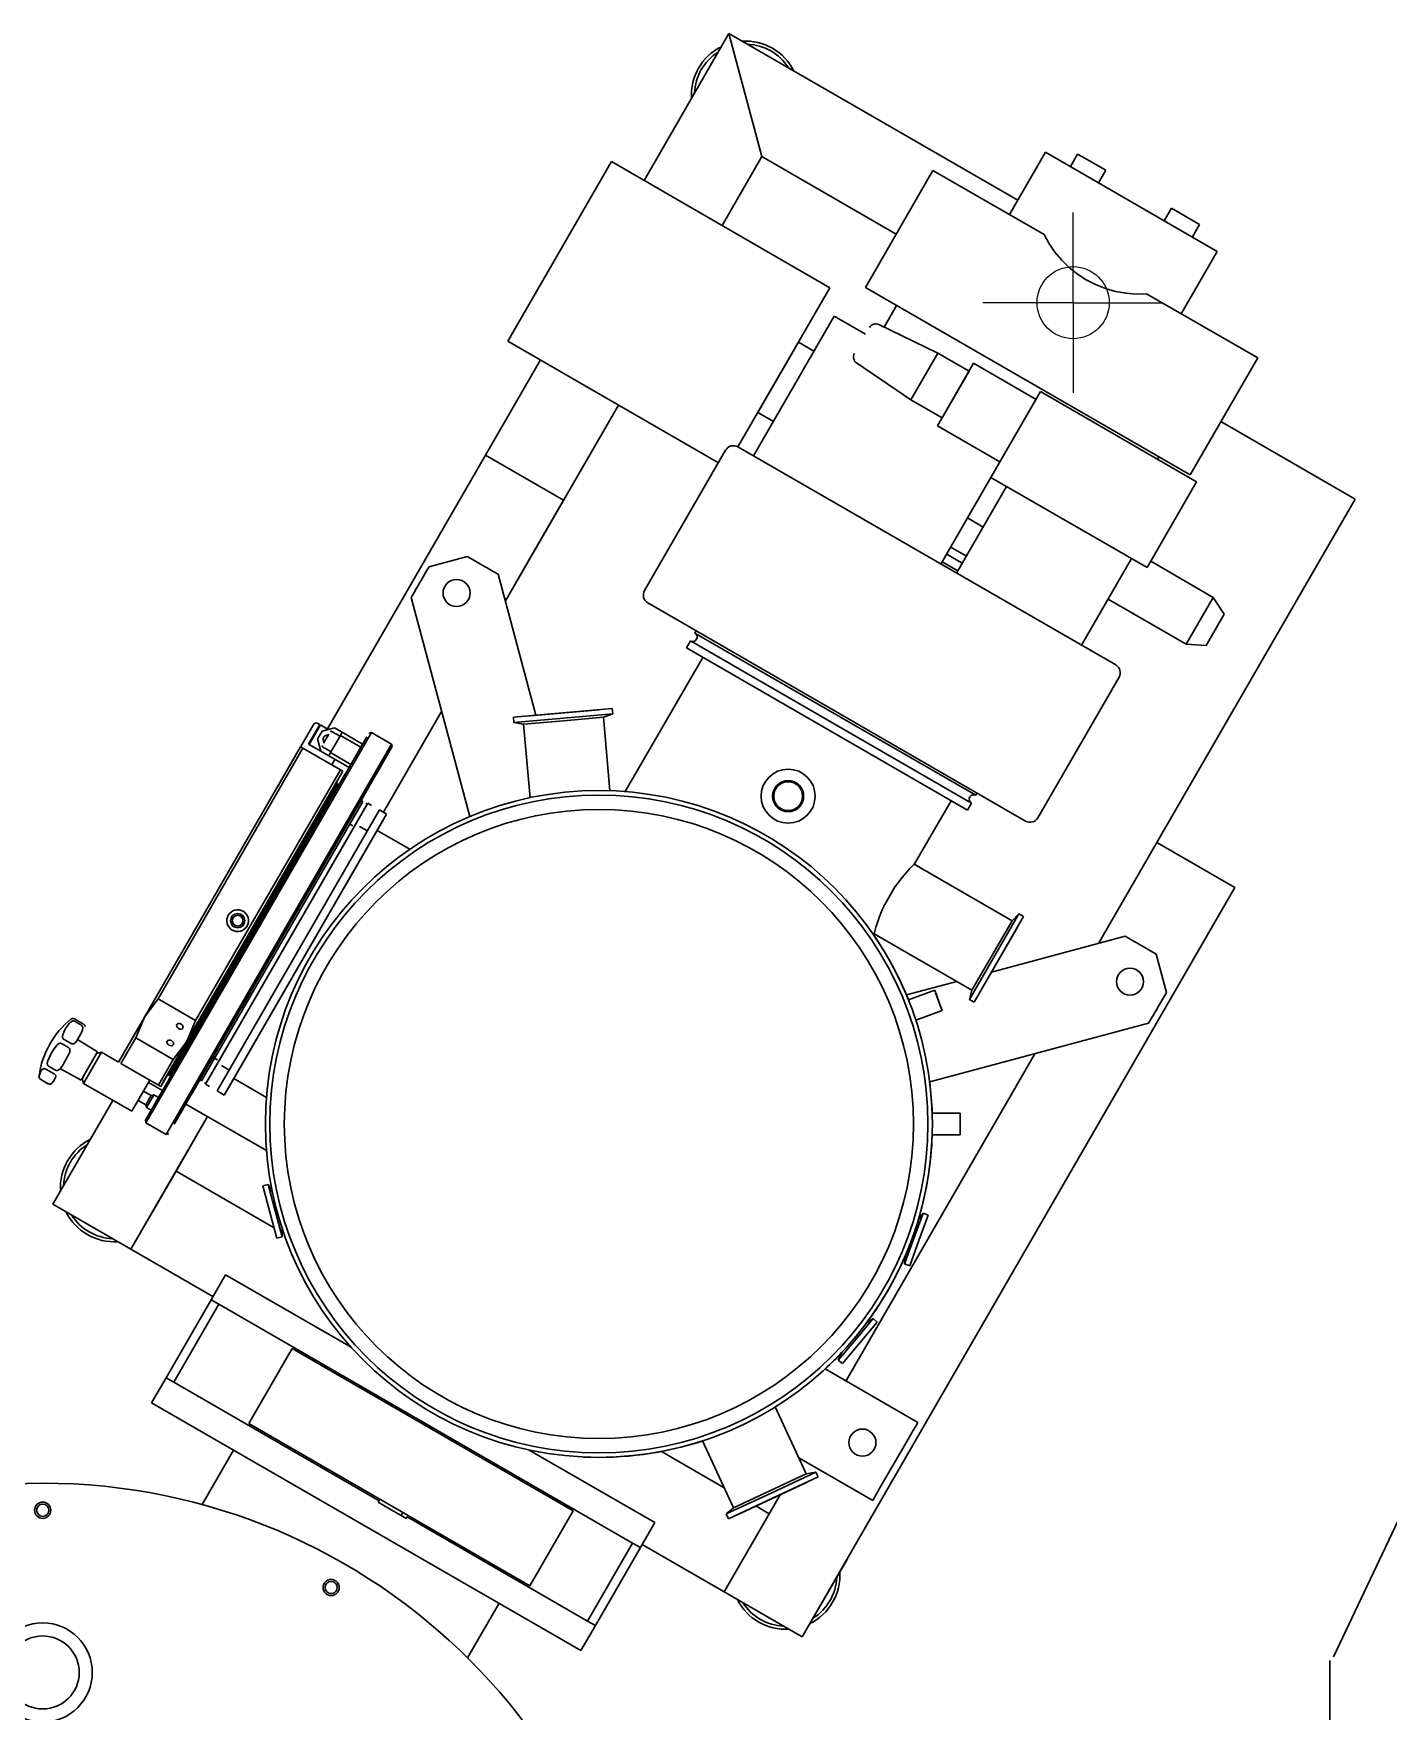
# Model space of a CAD drawing. Header units: millimetres. Extents: x -15291 to 293567, y -98510 to 49398.
# Drawn here: x 25910 to 26661, y 21335 to 22266 of the extents above; entities that cross this region are included whole.
import ezdxf

# ---------------------------------------------------------------- set-up
doc = ezdxf.new("R2010")
doc.units = ezdxf.units.MM
doc.header["$LTSCALE"] = 50
doc.header["$MEASUREMENT"] = 0
for name, pattern in [('AUSGEZOGEN', [0]), ('GEN7A', [6.875, 4.75, -0.875, 0.375, -0.875]), ('STRICHPUNKT', [25.4, 12.7, -6.35, 0, -6.35])]:
    doc.linetypes.add(name, pattern=pattern)
doc.layers.get('0').update_dxf_attribs({"linetype": 'AUSGEZOGEN'})
doc.layers.add('7A', color=4, linetype='GEN7A')
doc.layers.add('EL01', color=7, linetype='AUSGEZOGEN')
doc.layers.add('AM_VIS', color=7, linetype='CONTINUOUS', lineweight=30)

msp = doc.modelspace()

# ---------------------------------------------------------------- linework, layer by layer
msp.add_circle((26486.34, 22116.44), 20)
at = {"layer": '7A', "color": 0}
for q in [(26486.34, 22166.44), (26436.34, 22116.44), (26486.34, 22066.44), (26536.34, 22116.44)]:
    msp.add_line((26486.34, 22116.44), q, dxfattribs=at)
at = {"layer": 'AM_VIS'}
for p, q in [((26248.37, 22184.26), (26295.42, 22265.75)), ((26295.42, 22265.75), (26313.72, 22197.45)), ((26313.72, 22197.45), (26295.42, 22265.75)), ((26455.63, 22173.25), (26295.42, 22265.75)), ((26230.18, 22194.76), (26172.68, 22095.16)), ((26351.42, 22124.76), (26230.18, 22194.76)), ((26313.72, 22197.45), (26291.67, 22159.26)), ((26313.72, 22197.45), (26388.2, 22154.45)), ((26471.03, 22199.92), (26451.03, 22165.28)), ((26566.29, 22144.92), (26471.03, 22199.92)), ((26488.84, 22198.88), (26484.84, 22191.95)), ((26491.12, 22197.56), (26488.84, 22198.88)), ((26504.43, 22189.88), (26491.12, 22197.56)), ((26408.6, 22189.78), (26371.1, 22124.83)), ((26470.2, 22154.21), (26408.6, 22189.78)), ((26500.43, 22182.95), (26504.43, 22189.88)), ((26540.89, 22168.82), (26536.89, 22161.9)), ((26554.2, 22161.14), (26540.89, 22168.82)), ((26552.48, 22152.9), (26556.48, 22159.82)), ((26556.48, 22159.82), (26554.2, 22161.14)), ((26546.29, 22110.28), (26566.29, 22144.92)), ((26351.42, 22124.76), (26300.42, 22036.42)), ((26371.1, 22124.83), (26551.23, 22020.83)), ((26588.73, 22085.78), (26527.12, 22121.35)), ((26388.42, 22114.83), (26381.48, 22102.81)), ((26353.83, 22108.93), (26309.08, 22031.42)), ((26371.15, 22098.93), (26353.83, 22108.93)), ((26411.29, 22088.46), (26378.5, 22104.25)), ((26172.68, 22095.16), (26289.59, 22027.66)), ((26333.92, 22094.45), (26311.42, 22055.47)), ((26342.58, 22089.45), (26333.92, 22094.45)), ((26160.42, 22031.92), (26190.87, 22084.66)), ((26366.22, 22082.98), (26396.29, 22062.48)), ((26411.29, 22088.46), (26396.29, 22062.48)), ((26411.11, 22048.15), (26431.11, 22082.79)), ((26428.61, 22078.46), (26411.29, 22088.46)), ((26465.76, 22062.79), (26431.11, 22082.79)), ((26551.23, 22020.83), (26588.73, 22085.78)), ((26413.61, 22052.48), (26428.61, 22078.46)), ((26440.76, 22019.49), (26468.26, 22067.12)), ((26554.86, 22017.12), (26468.26, 22067.12)), ((26234.17, 22059.66), (26171.39, 21950.94)), ((26311.42, 22055.47), (26320.08, 22050.47)), ((26396.29, 22062.48), (26413.61, 22052.48)), ((26411.11, 22048.15), (26445.76, 22028.15)), ((26568.33, 22050.45), (26642.81, 22007.45)), ((26300.42, 22036.42), (26510, 21915.42)), ((26072.67, 21879.93), (26160.42, 22031.92)), ((26160.42, 22031.92), (26203.72, 22006.92)), ((26203.72, 22006.92), (26160.42, 22031.92)), ((26248.59, 21956.65), (26293.59, 22034.59)), ((26533.21, 22029.62), (26533.91, 22030.83)), ((26440.76, 22019.49), (26413.01, 21971.42)), ((26440.76, 22019.49), (26427.76, 21996.97)), ((26527.36, 21969.49), (26440.76, 22019.49)), ((26527.36, 21969.49), (26554.86, 22017.12)), ((26527.36, 21969.49), (26554.86, 22017.12)), ((26449.42, 22014.49), (26421.67, 21966.42)), ((26642.81, 22007.45), (26532.81, 21816.92)), ((26203.72, 22006.92), (26171.39, 21950.94)), ((26203.72, 22006.92), (26178.72, 21963.62)), ((26178.72, 21963.62), (26203.72, 22006.92)), ((26178.72, 21963.62), (26203.72, 22006.92)), ((26427.76, 21996.97), (26436.42, 21991.97)), ((26427.12, 21975.86), (26418.46, 21980.86)), ((26129.04, 21969.92), (26150.29, 21975.62)), ((26152.58, 21974.29), (26150.29, 21975.62)), ((26413.71, 21972.63), (26422.37, 21967.63)), ((26424.87, 21971.96), (26416.21, 21976.96)), ((26490.95, 21926.42), (26518.7, 21974.49)), ((26564, 21952.95), (26529.36, 21972.95)), ((26129.04, 21969.92), (26127.72, 21967.63)), ((26160.99, 21969.44), (26159.91, 21970.06)), ((26167.43, 21965.72), (26164.65, 21967.32)), ((26167.43, 21965.72), (26188.38, 21887.55)), ((26120.75, 21955.57), (26119.14, 21952.78)), ((26119.14, 21952.78), (26151.67, 21831.36)), ((26123.46, 21960.26), (26122.87, 21959.23)), ((26505.7, 21951.97), (26549, 21926.97)), ((26549, 21926.97), (26564, 21952.95)), ((26570.16, 21943.62), (26564, 21952.95)), ((26460, 21828.82), (26250.42, 21949.82)), ((26570.16, 21943.62), (26560.16, 21926.3)), ((26277.27, 21934.32), (26276.57, 21933.11)), ((26432.45, 21843.11), (26276.57, 21933.11)), ((26274.07, 21928.78), (26271.82, 21924.88)), ((26271.82, 21924.88), (26427.7, 21834.88)), ((26274.07, 21928.78), (26429.95, 21838.78)), ((26549, 21926.97), (26560.16, 21926.3)), ((26280.91, 21919.63), (26237.94, 21845.19)), ((26511.83, 21908.59), (26466.83, 21830.65)), ((26136.04, 21889.7), (26103.72, 21833.72)), ((26136.04, 21889.7), (26103.72, 21833.72)), ((26175.91, 21886.46), (26203.31, 21888.85)), ((26175.91, 21886.46), (26176.17, 21883.47)), ((26183.13, 21887.09), (26223.48, 21890.62)), ((26203.31, 21888.85), (26230.7, 21891.25)), ((26203.57, 21885.87), (26230.96, 21888.26)), ((26203.69, 21884.46), (26225.86, 21886.4)), ((26225.86, 21886.4), (26230.96, 21888.26)), ((26229.42, 21845.67), (26225.86, 21886.4)), ((26230.96, 21888.26), (26230.7, 21891.25)), ((25972.05, 21661.47), (26097.05, 21877.98)), ((26065.32, 21883.02), (26057.91, 21870.18)), ((26062.17, 21871.56), (26068.42, 21882.38)), ((26062.61, 21871.31), (26068.86, 21882.13)), ((26066.69, 21883.38), (26065.32, 21883.02)), ((26068.42, 21882.38), (26066.69, 21883.38)), ((26067.27, 21874.39), (26069.77, 21878.72)), ((26068.86, 21882.13), (26073.19, 21879.63)), ((26076.6, 21880.55), (26069.77, 21878.72)), ((26073.43, 21877.05), (26072.71, 21875.8)), ((26079.68, 21875.88), (26075, 21878.58)), ((26076.6, 21880.55), (26080.93, 21878.05)), ((26079.93, 21876.32), (26080.93, 21878.05)), ((26080.93, 21878.05), (26092.19, 21871.55)), ((26097.05, 21877.98), (26095.69, 21877.61)), ((26108.31, 21871.48), (26097.05, 21877.98)), ((26176.17, 21883.47), (26203.57, 21885.87)), ((26176.17, 21883.47), (26181.53, 21882.52)), ((26181.53, 21882.52), (26203.69, 21884.46)), ((26181.53, 21882.52), (26185.09, 21841.79)), ((26057.83, 21870.03), (25971.26, 21720.1)), ((26094.47, 21875.5), (25971.69, 21662.84)), ((26059.12, 21869.28), (25978.77, 21730.1)), ((26108.31, 21871.48), (25983.31, 21654.97)), ((25987.71, 21660.58), (26108.68, 21870.11)), ((26057.82, 21870.03), (26045.33, 21848.38)), ((26059.12, 21869.28), (26079.91, 21857.28)), ((26069.1, 21867.56), (26062.17, 21871.56)), ((26069.1, 21867.56), (26062.61, 21871.31)), ((26067.27, 21874.39), (26069.1, 21867.56)), ((26070, 21869.92), (26074.68, 21867.22)), ((26071.26, 21873.3), (26070.54, 21872.05)), ((26072.71, 21875.8), (26071.26, 21873.3)), ((26079.93, 21876.32), (26074.43, 21866.79)), ((26091.19, 21869.82), (26079.93, 21876.32)), ((26092.19, 21871.55), (26091.19, 21869.82)), ((26108.68, 21870.11), (26108.31, 21871.48)), ((26073.43, 21865.06), (26069.1, 21867.56)), ((26073.43, 21865.06), (26074.43, 21866.79)), ((26084.69, 21858.56), (26073.43, 21865.06)), ((26074.43, 21866.79), (26085.69, 21860.29)), ((26075.15, 21860.03), (26076.89, 21863.06)), ((26102.93, 21860.15), (26099.93, 21854.96)), ((26102.93, 21860.15), (26099.93, 21854.96)), ((26102.93, 21860.15), (26099.93, 21854.96)), ((26102.93, 21860.15), (26099.93, 21854.96)), ((26078.32, 21849.53), (25984.82, 21687.59)), ((26081.21, 21856.53), (25994.65, 21706.6)), ((25999.55, 21718.1), (26079.91, 21857.28)), ((26079.21, 21853.07), (26030.71, 21769.06)), ((26077.38, 21845.91), (26082.38, 21854.57)), ((26078.32, 21849.53), (26077.46, 21850.03)), ((26078.51, 21848.85), (26078.32, 21849.53)), ((26081.21, 21856.53), (26079.21, 21853.07)), ((25985.51, 21687.77), (26078.51, 21848.85)), ((26078.26, 21848.42), (25985.76, 21688.2)), ((26075.51, 21843.66), (25988.51, 21692.97)), ((26055.32, 21807.7), (26076.19, 21843.84)), ((26073.69, 21839.51), (26075.06, 21841.89)), ((26075.06, 21841.89), (26074.63, 21842.14)), ((26078.26, 21848.42), (26076.01, 21844.52)), ((26095.37, 21847.07), (26090.37, 21838.41)), ((26095.37, 21847.07), (26091.43, 21840.23)), ((26092.25, 21839.76), (26091.43, 21840.23)), ((26398.36, 21805.06), (26418.61, 21840.13)), ((26432.45, 21843.11), (26433.15, 21844.32)), ((26092.25, 21839.76), (26002.75, 21684.74)), ((26095.06, 21838.72), (26005.06, 21682.83)), ((26005.31, 21683.27), (26094.81, 21838.28)), ((26011.55, 21679.08), (26101.55, 21834.97)), ((26015.45, 21676.83), (26105.45, 21832.72)), ((26104.45, 21830.99), (26016.45, 21678.56)), ((26094.81, 21838.28), (26093.98, 21838.76)), ((26097.22, 21837.47), (26095.06, 21838.72)), ((26104.45, 21830.99), (26100.2, 21823.62)), ((26105.45, 21832.72), (26101.55, 21834.97)), ((26427.7, 21834.88), (26429.95, 21838.78)), ((26086.73, 21826.2), (26085, 21827.2)), ((26094.85, 21823.36), (26090.52, 21825.86)), ((26118.34, 21813.15), (26100.2, 21823.62)), ((26500.48, 21760.94), (26532.81, 21816.92)), ((26532.81, 21816.92), (26576.11, 21791.92)), ((26576.11, 21791.92), (26532.81, 21816.92)), ((26050.32, 21799.04), (26055.32, 21807.7)), ((26452.44, 21773.54), (26398.17, 21804.87)), ((26037.32, 21776.52), (26050.32, 21799.04)), ((26068.31, 21800.2), (26063.31, 21791.54)), ((26576.11, 21791.92), (26336.11, 21376.23)), ((26387.11, 21791.57), (26381.91, 21782.56)), ((26387.11, 21791.57), (26387.61, 21792.43)), ((26576.11, 21791.92), (26551.11, 21748.62)), ((26551.11, 21748.62), (26576.11, 21791.92)), ((26551.11, 21748.62), (26576.11, 21791.92)), ((26017.05, 21741.41), (26037.32, 21776.52)), ((26017.05, 21741.41), (26037.32, 21776.52)), ((26381.42, 21781.71), (26381.91, 21782.56)), ((26456.29, 21777.39), (26428.79, 21729.75)), ((26458.88, 21775.89), (26431.38, 21728.25)), ((26456.29, 21777.39), (26452.44, 21773.54)), ((26458.88, 21775.89), (26456.29, 21777.39)), ((26030.71, 21769.06), (25982.21, 21685.06)), ((26375.63, 21765.69), (26375.86, 21766.08)), ((26375.92, 21766.34), (26430.19, 21735)), ((26452.44, 21773.54), (26430.19, 21735)), ((26455.26, 21769.61), (26445.13, 21752.07)), ((26515.26, 21764.9), (26441.06, 21745.02)), ((26518.05, 21763.29), (26515.26, 21764.9)), ((26522.79, 21760.55), (26521.72, 21761.17)), ((26532.41, 21755), (26530.12, 21756.32)), ((26445.13, 21752.07), (26435.01, 21734.53)), ((26532.41, 21755), (26538.1, 21733.75)), ((26012.05, 21732.75), (26017.05, 21741.41)), ((26421.79, 21739.85), (26393.85, 21732.37)), ((25999.55, 21718.1), (25978.77, 21730.1)), ((25989.99, 21694.54), (26012.05, 21732.75)), ((25991.19, 21696.61), (26012.05, 21732.75)), ((26030.04, 21733.91), (26025.04, 21725.25)), ((26409.57, 21734.97), (26394.96, 21729.65)), ((26409.57, 21734.97), (26413.2, 21725.01)), ((26410.08, 21733.56), (26413.16, 21725.1)), ((26430.19, 21735), (26428.79, 21729.75)), ((26428.79, 21729.75), (26431.38, 21728.25)), ((26536.78, 21731.46), (26538.1, 21733.75)), ((25936.86, 21716.52), (25932.97, 21718.77)), ((25971.26, 21720.1), (25956.83, 21695.09)), ((26399.07, 21718.38), (26413.68, 21723.69)), ((26413.2, 21725.01), (26413.68, 21723.69)), ((26528.2, 21716.6), (26529.81, 21719.39)), ((26531.93, 21723.05), (26532.55, 21724.13)), ((25932.37, 21717.73), (25936.27, 21715.49)), ((25935.87, 21710.8), (25933.85, 21707.3)), ((25935.87, 21710.8), (25933.99, 21707.54)), ((25938.21, 21714.86), (25938.16, 21714.77)), ((25969.33, 21716.74), (25956.83, 21695.09)), ((26528.2, 21716.6), (26406.79, 21684.07)), ((25925.23, 21705.37), (25929.13, 21703.12)), ((25930.47, 21705.44), (25926.57, 21707.69)), ((25945.07, 21700.73), (25933.99, 21707.54)), ((25937.3, 21683.27), (25947.3, 21700.59)), ((25945.07, 21700.73), (25944.57, 21699.86)), ((25947.3, 21700.59), (25944.57, 21699.86)), ((25956.83, 21695.09), (25947.3, 21700.59)), ((25966.35, 21708.6), (25958.12, 21694.34)), ((25966.35, 21708.6), (25987.14, 21696.6)), ((25994.65, 21706.6), (25980.21, 21681.59)), ((25916.92, 21690.98), (25920.82, 21688.73)), ((25921.89, 21690.59), (25918, 21692.84)), ((25924.63, 21691.32), (25936.07, 21685.14)), ((25928.59, 21698.19), (25926.06, 21693.81)), ((25944.57, 21699.86), (25936.57, 21686)), ((25978.91, 21682.34), (25958.12, 21694.34)), ((25978.91, 21682.34), (25987.14, 21696.6)), ((25984.99, 21685.88), (25989.99, 21694.54)), ((25989.38, 21694.48), (25988.51, 21692.97)), ((25989.38, 21694.48), (25989.81, 21694.23)), ((26010, 21697.3), (26002.75, 21684.74)), ((26009.67, 21698.63), (26007.67, 21695.16)), ((26010, 21697.3), (26011.73, 21696.3)), ((26013.92, 21693.19), (26018.25, 21690.69)), ((26360.31, 21518.14), (26465.13, 21699.7)), ((25913.68, 21685.36), (25917.58, 21683.11)), ((25917.6, 21683.15), (25913.71, 21685.4)), ((25921.85, 21686.51), (25920.72, 21684.56)), ((25921.85, 21686.51), (25920.72, 21684.56)), ((25936.57, 21686), (25936.07, 21685.14)), ((25937.3, 21683.27), (25936.57, 21686)), ((25937.3, 21683.27), (25964.15, 21667.77)), ((25964.15, 21667.77), (25974.15, 21685.09)), ((25973.39, 21683.79), (25981.19, 21679.29)), ((25982.21, 21685.06), (25980.21, 21681.59)), ((25983.96, 21688.09), (25984.82, 21687.59)), ((25984.82, 21687.59), (25985.51, 21687.77)), ((26001.93, 21685.22), (25997.99, 21678.38)), ((26001.93, 21685.22), (26002.75, 21684.74)), ((26004.37, 21689.44), (26002.37, 21685.98)), ((26002.99, 21687.04), (26002.37, 21685.98)), ((26004.48, 21683.74), (26005.31, 21683.27)), ((26005.06, 21682.83), (26007.22, 21681.58)), ((26020.7, 21685.93), (26038.84, 21675.45)), ((25920.42, 21616.23), (25953.67, 21673.82)), ((25967.65, 21673.83), (25971.98, 21671.33)), ((25974.98, 21676.53), (25970.65, 21679.03)), ((25974.98, 21676.53), (25971.98, 21671.33)), ((25972.34, 21669.97), (25976.34, 21676.9)), ((25976.34, 21676.9), (25974.98, 21676.53)), ((25978.94, 21675.4), (25976.34, 21676.9)), ((25977.31, 21672.58), (25979.69, 21676.69)), ((26011.55, 21679.08), (26015.45, 21676.83)), ((26015.45, 21676.83), (26016.45, 21678.56)), ((26006.22, 21664.84), (25963.72, 21591.23)), ((25971.98, 21671.33), (25972.34, 21669.97)), ((25972.34, 21669.97), (25974.94, 21668.47)), ((25992.68, 21669.19), (25988.68, 21662.27)), ((26006.22, 21664.84), (25988.72, 21634.53)), ((25994.18, 21671.79), (26038.85, 21646)), ((26423.71, 21666.77), (26408.16, 21666.77)), ((26423.71, 21666.77), (26423.71, 21654.77)), ((26423.71, 21665.27), (26423.71, 21662.31)), ((25971.69, 21662.84), (25972.05, 21661.47)), ((25972.05, 21661.47), (25983.31, 21654.97)), ((25983.31, 21654.97), (25984.68, 21655.34)), ((26408.16, 21654.77), (26423.71, 21654.77)), ((26423.71, 21662.31), (26423.71, 21656.27)), ((25988.72, 21634.53), (25963.72, 21591.23)), ((25963.72, 21591.23), (25988.72, 21634.53)), ((25963.72, 21591.23), (25988.72, 21634.53)), ((26043.09, 21603.14), (25988.72, 21634.53)), ((26039.77, 21627.14), (26036.87, 21626.36)), ((26036.87, 21626.36), (26040.75, 21611.87)), ((26043.65, 21612.65), (26039.77, 21627.14)), ((26042.16, 21622.98), (26039.77, 21627.14)), ((26039.77, 21627.14), (26039.77, 21627.14)), ((26042.16, 21622.98), (26039.77, 21627.14)), ((26039.77, 21627.14), (26039.77, 21627.14)), ((25963.72, 21591.23), (25920.42, 21616.23)), ((25963.72, 21591.23), (25920.42, 21616.23)), ((26040.75, 21611.87), (26044.63, 21597.38)), ((26047.53, 21598.16), (26043.65, 21612.65)), ((26403.13, 21611.27), (26398, 21597.18)), ((26403.13, 21611.27), (26400.38, 21607.34)), ((26400.82, 21596.15), (26405.95, 21610.25)), ((26405.95, 21610.25), (26403.13, 21611.27)), ((26044.63, 21597.38), (26047.53, 21598.16)), ((26044.63, 21597.38), (26047.53, 21598.16)), ((26047.53, 21598.16), (26047.53, 21602.95)), ((26047.53, 21598.16), (26047.53, 21602.95)), ((26048.53, 21600), (26047.53, 21600.58)), ((26047.53, 21598.16), (26047.53, 21598.16)), ((25963.72, 21591.23), (26009.18, 21564.98)), ((26044.63, 21597.38), (26044.63, 21597.38)), ((26398, 21597.18), (26392.87, 21583.08)), ((26395.69, 21582.05), (26400.82, 21596.15)), ((26393.29, 21587.86), (26392.87, 21583.08)), ((26392.87, 21583.08), (26395.69, 21582.05)), ((26008.18, 21563.25), (26016.18, 21577.1)), ((26085.9, 21536.85), (26016.18, 21577.1)), ((26008.18, 21563.25), (25983.18, 21519.95)), ((26012.51, 21560.75), (25987.51, 21517.45)), ((26008.18, 21563.25), (26008.18, 21563.25)), ((26012.51, 21560.75), (26008.18, 21563.25)), ((26242.01, 21428.25), (26012.51, 21560.75)), ((26375.35, 21552.74), (26365.71, 21541.25)), ((26375.35, 21552.74), (26371.42, 21549.99)), ((26377.65, 21550.81), (26375.35, 21552.74)), ((26368.01, 21539.32), (26377.65, 21550.81)), ((26368.01, 21539.32), (26371.93, 21543.99)), ((26377.65, 21550.81), (26377.65, 21550.81)), ((26029.15, 21494.56), (26053.15, 21536.13)), ((26053.15, 21536.13), (26209.03, 21446.13)), ((26365.71, 21541.25), (26356.07, 21529.76)), ((26358.09, 21534.1), (26356.07, 21529.76)), ((26358.36, 21527.83), (26368.01, 21539.32)), ((26364.08, 21534.65), (26368.01, 21539.32)), ((26400.14, 21495.14), (26348.73, 21524.83)), ((26356.07, 21529.76), (26358.36, 21527.83)), ((26358.36, 21527.83), (26358.36, 21527.83)), ((25983.18, 21519.95), (25975.18, 21506.09)), ((25983.18, 21519.95), (25987.51, 21517.45)), ((25987.51, 21517.45), (26101.31, 21451.75)), ((25975.18, 21506.09), (26213.34, 21368.59)), ((26338.32, 21466.67), (26321.04, 21503.73)), ((26185.03, 21404.56), (26029.15, 21494.56)), ((26397.07, 21489.82), (26394.08, 21484.64)), ((26397.51, 21490.58), (26397.07, 21489.82)), ((26397.51, 21490.58), (26399, 21493.17)), ((26400.14, 21495.14), (26399, 21493.17)), ((26003.17, 21449.56), (26020.65, 21479.84)), ((26254.34, 21439.6), (26184.63, 21479.85)), ((26292.82, 21458.96), (26257.99, 21479.06)), ((26280.71, 21484.92), (26297.99, 21447.87)), ((26394.08, 21484.64), (26381.21, 21462.35)), ((26343.68, 21467.62), (26318.75, 21455.99)), ((26375.14, 21451.84), (26334.22, 21475.47)), ((26334.87, 21474.08), (26335.31, 21474.84)), ((26343.68, 21467.62), (26338.32, 21466.67)), ((26344.94, 21464.9), (26343.68, 21467.62)), ((26338.37, 21461.83), (26301.67, 21444.72)), ((26338.32, 21466.67), (26318.16, 21457.27)), ((26344.94, 21464.9), (26320.02, 21453.28)), ((26381.21, 21462.35), (26378.22, 21457.17)), ((26101.81, 21452.61), (26100.81, 21450.88)), ((26100.81, 21450.88), (26107.16, 21447.22)), ((26292.81, 21401.23), (26323.9, 21455.08)), ((26318.75, 21455.99), (26293.83, 21444.37)), ((26320.02, 21453.28), (26295.1, 21441.65)), ((26318.16, 21457.27), (26297.99, 21447.87)), ((26317.81, 21444.53), (26310.42, 21448.8)), ((26376.28, 21453.81), (26375.14, 21451.84)), ((26376.28, 21453.81), (26377.78, 21456.4)), ((26378.22, 21457.17), (26377.78, 21456.4)), ((26113.52, 21443.54), (26107.16, 21447.22)), ((26113.52, 21443.54), (26114.52, 21445.28)), ((26113.52, 21443.54), (26116.4, 21441.88)), ((26117.4, 21443.61), (26116.4, 21441.88)), ((26116.9, 21442.75), (26217.01, 21384.95)), ((26209.03, 21446.13), (26185.03, 21404.56)), ((26246.34, 21425.75), (26254.34, 21439.6)), ((26246.34, 21425.75), (26254.34, 21439.6)), ((26297.99, 21447.87), (26293.83, 21444.37)), ((26293.83, 21444.37), (26295.1, 21441.65)), ((26242.01, 21428.25), (26217.01, 21384.95)), ((26246.34, 21425.75), (26221.34, 21382.45)), ((26246.34, 21425.75), (26242.01, 21428.25)), ((26247.34, 21427.48), (26292.81, 21401.23)), ((26361.11, 21419.53), (26336.11, 21376.23)), ((26336.11, 21376.23), (26361.11, 21419.53)), ((26336.11, 21376.23), (26361.11, 21419.53)), ((26150.39, 21364.56), (26167.87, 21394.84)), ((26336.11, 21376.23), (26292.81, 21401.23)), ((26336.11, 21376.23), (26292.81, 21401.23)), ((26217.01, 21384.95), (26221.34, 21382.45)), ((26221.34, 21382.45), (26213.34, 21368.59)), ((26150.39, 21364.57), (26153.76, 21361.2)), ((26153.75, 21361.19), (26153.76, 21361.2))]:
    msp.add_line(p, q, dxfattribs=at)
for points in [[(26527.12, 22121.35), (26521.58, 22121.24), (26515.73, 22121.69), (26509.91, 22122.72), (26504.23, 22124.34), (26498.78, 22126.49), (26493.66, 22129.12), (26488.82, 22132.24), (26484.23, 22135.88), (26480, 22140), (26476.19, 22144.51), (26472.88, 22149.36), (26470.2, 22154.21)], [(26159.91, 21970.06), (26157.57, 21971.41), (26152.58, 21974.29)], [(26127.72, 21967.63), (26124.83, 21962.63), (26123.48, 21960.3)], [(26164.65, 21967.32), (26162.15, 21968.77), (26160.99, 21969.44)], [(26122.87, 21959.23), (26122.19, 21958.07), (26120.75, 21955.57)], [(26057.83, 21870.03), (26059.12, 21869.28)], [(26079.91, 21857.28), (26081.21, 21856.53)], [(26387.61, 21792.43), (26387.79, 21792.7), (26389.03, 21794.43), (26391.47, 21797.56), (26393.67, 21800.15), (26395.58, 21802.23), (26397.09, 21803.8), (26397.65, 21804.35), (26398.05, 21804.75), (26398.28, 21804.98), (26398.36, 21805.06)], [(26019.91, 21768.37), (26018.97, 21769.04), (26018.15, 21769.91), (26017.52, 21770.92), (26017.12, 21772.01), (26016.93, 21773.15), (26016.96, 21774.34), (26017.24, 21775.51), (26017.72, 21776.56), (26018.39, 21777.5), (26019.26, 21778.32), (26020.28, 21778.95), (26021.36, 21779.36), (26022.5, 21779.55), (26023.7, 21779.51), (26024.86, 21779.24), (26025.91, 21778.76), (26026.86, 21778.08), (26027.67, 21777.21), (26028.3, 21776.2), (26028.71, 21775.11), (26028.9, 21773.97), (26028.86, 21772.78), (26028.59, 21771.62), (26028.11, 21770.56), (26027.44, 21769.62), (26026.57, 21768.8), (26025.55, 21768.17), (26024.47, 21767.77), (26023.32, 21767.58), (26022.13, 21767.61), (26020.97, 21767.89), (26019.91, 21768.37)], [(26375.86, 21766.08), (26375.89, 21766.19), (26375.97, 21766.51), (26376.11, 21767.05), (26376.31, 21767.81), (26376.91, 21769.91), (26377.76, 21772.6), (26378.9, 21775.8), (26380.4, 21779.48), (26381.28, 21781.41), (26381.42, 21781.71)], [(26521.72, 21761.17), (26520.55, 21761.84), (26518.05, 21763.29)], [(26530.12, 21756.32), (26525.12, 21759.21), (26522.79, 21760.55)], [(25978.77, 21730.1), (25971.26, 21720.1)], [(26532.55, 21724.13), (26533.9, 21726.46), (26536.78, 21731.46)], [(25931.12, 21719.27), (25931.07, 21719.26), (25930.7, 21719.18), (25930.58, 21719.15)], [(25932.97, 21718.77), (25932.69, 21718.91), (25932.42, 21719.04), (25932.14, 21719.14), (25931.89, 21719.22), (25931.69, 21719.26), (25931.52, 21719.29), (25931.25, 21719.29), (25931.12, 21719.27)], [(25971.26, 21720.1), (25966.35, 21708.6)], [(26529.81, 21719.39), (26531.25, 21721.88), (26531.93, 21723.05)], [(25926.57, 21707.69), (25926.31, 21707.87), (25926.1, 21708.08), (25925.91, 21708.35), (25925.78, 21708.62), (25925.7, 21708.89), (25925.67, 21709.15), (25925.7, 21709.68), (25925.78, 21710.03)], [(25925.78, 21710.03), (25925.84, 21710.2), (25926.43, 21711.77), (25927.24, 21713.37), (25928.28, 21714.98), (25929.5, 21716.55), (25929.65, 21716.72)], [(25929.65, 21716.72), (25929.97, 21717.06), (25930.48, 21717.49), (25930.76, 21717.66), (25931.07, 21717.79), (25931.41, 21717.89), (25931.77, 21717.91), (25932.08, 21717.86), (25932.37, 21717.73)], [(25936.27, 21715.49), (25936.52, 21715.29), (25936.72, 21715.05), (25936.88, 21714.73), (25936.97, 21714.39), (25937, 21714.06), (25937, 21713.72), (25936.89, 21713.06), (25936.68, 21712.43), (25936.1, 21711.21), (25935.87, 21710.8)], [(25938.21, 21714.86), (25938.24, 21714.9), (25938.24, 21715.12), (25938.18, 21715.3), (25938.04, 21715.52), (25937.93, 21715.66), (25937.79, 21715.81), (25937.6, 21715.99), (25937.37, 21716.18), (25937.13, 21716.35), (25936.86, 21716.52)], [(25994.65, 21706.6), (25999.55, 21718.1)], [(25917.66, 21695.95), (25917.75, 21696.19), (25918.67, 21698.34), (25919.75, 21700.4), (25920.98, 21702.33), (25922.32, 21704.11), (25922.47, 21704.29)], [(25922.47, 21704.29), (25922.79, 21704.64), (25923.79, 21705.37), (25924.01, 21705.45), (25924.25, 21705.51), (25924.51, 21705.54), (25924.77, 21705.53), (25925.01, 21705.47), (25925.23, 21705.37)], [(25929.13, 21703.12), (25929.33, 21702.98), (25929.5, 21702.8), (25929.64, 21702.58), (25929.75, 21702.34), (25929.81, 21702.1), (25929.85, 21701.87), (25929.72, 21700.64), (25929.27, 21699.46), (25928.59, 21698.19)], [(25933.85, 21707.3), (25933.64, 21706.95), (25933, 21706.05), (25932.62, 21705.68), (25932.19, 21705.39), (25931.94, 21705.29), (25931.67, 21705.22), (25931.37, 21705.19), (25931.04, 21705.22), (25930.75, 21705.3), (25930.47, 21705.44)], [(25987.14, 21696.6), (25994.65, 21706.6)], [(25912.86, 21687.64), (25912.89, 21687.78), (25913.27, 21688.99), (25913.75, 21690), (25914.3, 21690.77), (25914.93, 21691.31), (25915, 21691.35)], [(25915, 21691.35), (25915.17, 21691.43), (25915.46, 21691.47), (25915.64, 21691.46), (25915.85, 21691.43), (25916.1, 21691.36), (25916.38, 21691.25), (25916.65, 21691.13), (25916.92, 21690.98)], [(25918, 21692.84), (25917.8, 21692.98), (25917.63, 21693.16), (25917.49, 21693.4), (25917.4, 21693.65), (25917.34, 21693.9), (25917.31, 21694.16), (25917.39, 21695.06), (25917.65, 21695.94), (25917.66, 21695.95)], [(25926.06, 21693.81), (25925.84, 21693.44), (25924.76, 21691.84), (25924.12, 21691.18), (25923.38, 21690.66), (25923.14, 21690.55), (25922.9, 21690.48), (25922.63, 21690.43), (25922.36, 21690.44), (25922.12, 21690.49), (25921.89, 21690.59)], [(25913.71, 21685.4), (25913.45, 21685.58), (25913.23, 21685.79), (25913.04, 21686.06), (25912.91, 21686.34), (25912.83, 21686.6), (25912.79, 21686.85), (25912.8, 21687.33), (25912.86, 21687.64)], [(25920.72, 21684.56), (25920.57, 21684.31), (25920.06, 21683.63), (25919.72, 21683.33), (25919.31, 21683.08), (25919.07, 21682.99), (25918.81, 21682.93), (25918.51, 21682.91), (25918.18, 21682.94), (25917.89, 21683.02), (25917.6, 21683.15)], [(25920.82, 21688.73), (25921.09, 21688.56), (25921.33, 21688.39), (25921.56, 21688.2), (25921.75, 21688.02), (25921.88, 21687.86), (25921.98, 21687.71), (25922.09, 21687.43), (25922.1, 21687.17), (25921.94, 21686.68), (25921.85, 21686.51)], [(25980.21, 21681.59), (25978.91, 21682.34)]]:
    msp.add_lwpolyline(points, dxfattribs=at)
for centre, radius in [((26144.32, 21955.38), 7.5), ((26328.26, 21842.64), 15), ((26328.26, 21842.64), 8.6), ((26328.26, 21842.64), 8), ((26223.26, 21660.77), 185), ((26223.26, 21660.77), 182.5), ((26223.26, 21660.77), 174.5), ((26022.91, 21773.56), 4), ((26022.91, 21773.56), 3), ((26517.87, 21739.71), 7.5), ((26369.46, 21483.99), 7.5), ((25914.76, 21126.44), 335), ((25914.76, 21446.44), 4.5), ((25914.76, 21446.44), 3.4), ((26074.76, 21403.57), 4.5), ((26074.76, 21403.57), 3.4), ((25914.76, 21356.44), 27.5), ((25914.76, 21356.44), 20.25)]:
    msp.add_circle(centre, radius, dxfattribs=at)
for centre, radius, start, end in [((26304.57, 22231.6), 30, 60, 93.55731), ((26304.57, 22231.6), 28.26, 60, 87.77659), ((26304.57, 22231.6), 30, 116.4427, 183.5573), ((26304.57, 22231.6), 28.26, 122.22341, 177.77659), ((26304.57, 22231.6), 28.26, 32.22341, 60), ((26304.57, 22231.6), 30, 26.44269, 60), ((26376.76, 22100.65), 4, 64.28915, 150), ((26368.47, 22086.29), 4, 150, 235.71085), ((26297.92, 22032.09), 5, 60, 150), ((26252.92, 21954.15), 5, 150, 240), ((26275.32, 21930.94), 2.5, 240, 60), ((26507.5, 21911.09), 5, 330, 60), ((26074.7, 21878.07), 0.6, 60, 150), ((26070.3, 21870.44), 0.6, 150, 240), ((26072.85, 21874.05), 2.5, 83.57818, 216.42182), ((26431.2, 21840.94), 2.5, 60, 240), ((26462.5, 21833.15), 5, 240, 330), ((26223.26, 21660.77), 185, 22.76645, 34.54959), ((25962.22, 21680.43), 50, 129.25736, 172.02431), ((25914.68, 21687.09), 2, 172.02431, 240), ((25918.58, 21684.84), 2, 240, 330), ((26223.26, 21660.77), 185, 1.85857, 7.23358), ((26223.26, 21660.77), 185, 343.21309, 358.14143), ((25954.57, 21625.38), 30, 116.4427, 183.5573), ((25954.57, 21625.38), 28.26, 122.22342, 177.77658), ((25954.57, 21625.38), 30, 206.44269, 273.55731), ((25954.57, 21625.38), 28.26, 212.22341, 267.77659), ((26223.26, 21660.77), 185, 323.21309, 336.78691), ((26223.26, 21660.77), 185, 312.70465, 316.78691), ((26223.26, 21660.77), 185, 267.35224, 288.0923), ((26326.96, 21410.38), 30, 296.44268, 3.55732), ((26326.96, 21410.38), 28.26, 302.22339, 357.77661), ((26326.96, 21410.38), 30, 206.44269, 273.55731), ((26326.96, 21410.38), 28.26, 212.22341, 267.77659)]:
    msp.add_arc(centre, radius, start, end, dxfattribs=at)
for centre in [(25990.8, 21714.94), (25985.5, 21705.76)]:
    msp.add_ellipse(centre, major_axis=(-1.73, 1), ratio=0.707107, start_param=-6.283185, end_param=0, dxfattribs=at)
at = {"layer": 'EL01', "linetype": 'STRICHPUNKT', "lineweight": 30}
for p, q in [((26739.15, 21593.92), (26630.71, 21365.14)), ((26628.7, 21363.13), (26628.7, 21316.98))]:
    msp.add_line(p, q, dxfattribs=at)

doc.saveas('drawing.dxf')
